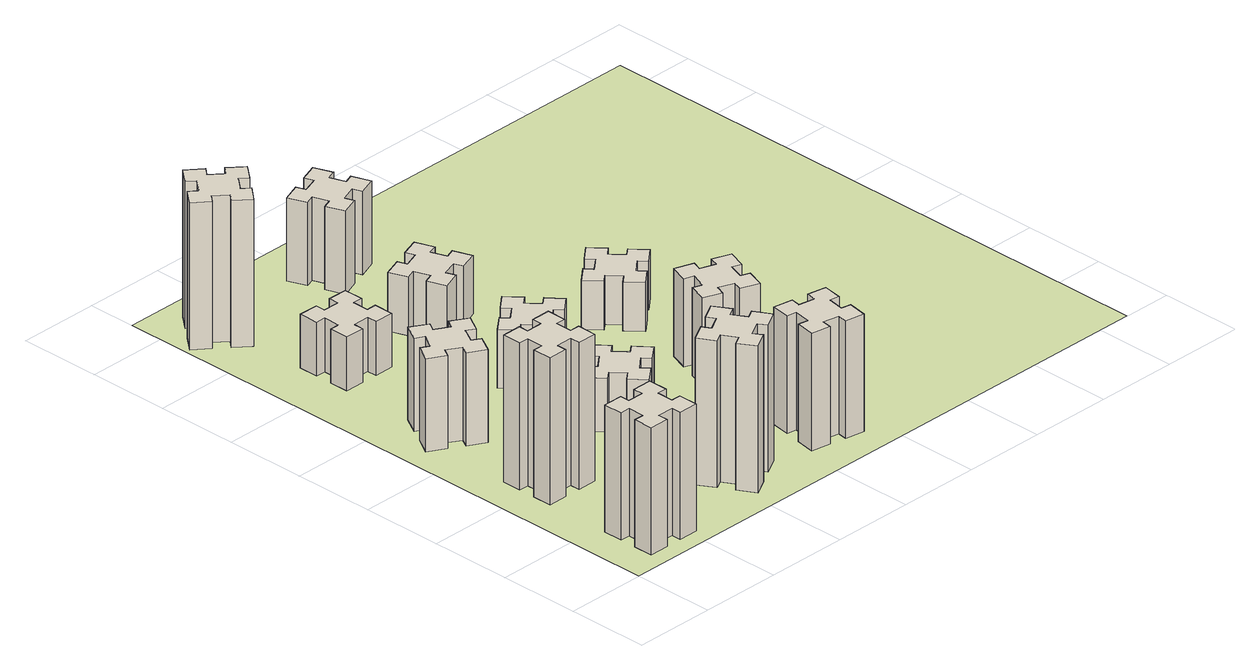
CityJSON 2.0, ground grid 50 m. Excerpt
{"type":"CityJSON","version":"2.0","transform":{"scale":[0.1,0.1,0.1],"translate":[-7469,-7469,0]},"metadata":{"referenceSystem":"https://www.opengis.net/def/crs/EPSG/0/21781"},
"CityObjects":{
"building1":{"type":"Building","attributes":{"class":"1000","function":"1000","usage":"1000","yearOfConstruction":2016,"roofType":"1000","measuredHeight":78,"storeysAboveGround":30,"storeysBelowGround":0},"geometry":[{"type":"Solid","lod":"1","boundaries":[[[[0,1,2,3,4,5,6,7,8,9,10,11,12,13,14,15,16,17,18,19]],[[17,16,20,21]],[[16,15,22,20]],[[15,14,23,22]],[[14,13,24,23]],[[13,12,25,24]],[[12,11,26,25]],[[11,10,27,26]],[[10,9,28,27]],[[9,8,29,28]],[[8,7,30,29]],[[7,6,31,30]],[[6,5,32,31]],[[5,4,33,32]],[[4,3,34,33]],[[3,2,35,34]],[[2,1,36,35]],[[1,0,37,36]],[[0,19,38,37]],[[19,18,39,38]],[[18,17,21,39]],[[24,25,26,27,28,29,30,31,32,33,34,35,36,37,38,39,21,20,22,23]]]]}]},
"building2":{"type":"Building","attributes":{"class":"1000","function":"1000","usage":"1000","yearOfConstruction":2016,"roofType":"1000","measuredHeight":90,"storeysAboveGround":30,"storeysBelowGround":0},"geometry":[{"type":"Solid","lod":"1","boundaries":[[[[40,41,42,43,44,45,46,47,48,49,50,51,52,53,54,55,56,57,58,59]],[[57,56,60,61]],[[56,55,62,60]],[[55,54,63,62]],[[54,53,64,63]],[[53,52,65,64]],[[52,51,66,65]],[[51,50,67,66]],[[50,49,68,67]],[[49,48,69,68]],[[48,47,70,69]],[[47,46,71,70]],[[46,45,72,71]],[[45,44,73,72]],[[44,43,74,73]],[[43,42,75,74]],[[42,41,76,75]],[[41,40,77,76]],[[40,59,78,77]],[[59,58,79,78]],[[58,57,61,79]],[[64,65,66,67,68,69,70,71,72,73,74,75,76,77,78,79,61,60,62,63]]]]}]},
"building3":{"type":"Building","attributes":{"class":"1000","function":"1000","usage":"1000","yearOfConstruction":2016,"roofType":"1000","measuredHeight":57,"storeysAboveGround":30,"storeysBelowGround":0},"geometry":[{"type":"Solid","lod":"1","boundaries":[[[[80,81,82,83,84,85,86,87,88,89,90,91,92,93,94,95,96,97,98,99]],[[97,96,100,101]],[[96,95,102,100]],[[95,94,103,102]],[[94,93,104,103]],[[93,92,105,104]],[[92,91,106,105]],[[91,90,107,106]],[[90,89,108,107]],[[89,88,109,108]],[[88,87,110,109]],[[87,86,111,110]],[[86,85,112,111]],[[85,84,113,112]],[[84,83,114,113]],[[83,82,115,114]],[[82,81,116,115]],[[81,80,117,116]],[[80,99,118,117]],[[99,98,119,118]],[[98,97,101,119]],[[104,105,106,107,108,109,110,111,112,113,114,115,116,117,118,119,101,100,102,103]]]]}]},
"building4":{"type":"Building","attributes":{"class":"1000","function":"1000","usage":"1000","yearOfConstruction":2016,"roofType":"1000","measuredHeight":90,"storeysAboveGround":30,"storeysBelowGround":0},"geometry":[{"type":"Solid","lod":"1","boundaries":[[[[120,121,122,123,124,125,126,127,128,129,130,131,132,133,134,135,136,137,138,139]],[[137,136,140,141]],[[136,135,142,140]],[[135,134,143,142]],[[134,133,144,143]],[[133,132,145,144]],[[132,131,146,145]],[[131,130,147,146]],[[130,129,148,147]],[[129,128,149,148]],[[128,127,150,149]],[[127,126,151,150]],[[126,125,152,151]],[[125,124,153,152]],[[124,123,154,153]],[[123,122,155,154]],[[122,121,156,155]],[[121,120,157,156]],[[120,139,158,157]],[[139,138,159,158]],[[138,137,141,159]],[[144,145,146,147,148,149,150,151,152,153,154,155,156,157,158,159,141,140,142,143]]]]}]},
"building5":{"type":"Building","attributes":{"class":"1000","function":"1000","usage":"1000","yearOfConstruction":2016,"roofType":"1000","measuredHeight":33,"storeysAboveGround":30,"storeysBelowGround":0},"geometry":[{"type":"Solid","lod":"1","boundaries":[[[[160,161,162,163,164,165,166,167,168,169,170,171,172,173,174,175,176,177,178,179]],[[177,176,180,181]],[[176,175,182,180]],[[175,174,183,182]],[[174,173,184,183]],[[173,172,185,184]],[[172,171,186,185]],[[171,170,187,186]],[[170,169,188,187]],[[169,168,189,188]],[[168,167,190,189]],[[167,166,191,190]],[[166,165,192,191]],[[165,164,193,192]],[[164,163,194,193]],[[163,162,195,194]],[[162,161,196,195]],[[161,160,197,196]],[[160,179,198,197]],[[179,178,199,198]],[[178,177,181,199]],[[184,185,186,187,188,189,190,191,192,193,194,195,196,197,198,199,181,180,182,183]]]]}]},
"building6":{"type":"Building","attributes":{"class":"1000","function":"1000","usage":"1000","yearOfConstruction":2016,"roofType":"1000","measuredHeight":90,"storeysAboveGround":30,"storeysBelowGround":0},"geometry":[{"type":"Solid","lod":"1","boundaries":[[[[200,201,202,203,204,205,206,207,208,209,210,211,212,213,214,215,216,217,218,219]],[[217,216,220,221]],[[216,215,222,220]],[[215,214,223,222]],[[214,213,224,223]],[[213,212,225,224]],[[212,211,226,225]],[[211,210,227,226]],[[210,209,228,227]],[[209,208,229,228]],[[208,207,230,229]],[[207,206,231,230]],[[206,205,232,231]],[[205,204,233,232]],[[204,203,234,233]],[[203,202,235,234]],[[202,201,236,235]],[[201,200,237,236]],[[200,219,238,237]],[[219,218,239,238]],[[218,217,221,239]],[[224,225,226,227,228,229,230,231,232,233,234,235,236,237,238,239,221,220,222,223]]]]}]},
"building7":{"type":"Building","attributes":{"class":"1000","function":"1000","usage":"1000","yearOfConstruction":2016,"roofType":"1000","measuredHeight":33,"storeysAboveGround":30,"storeysBelowGround":0},"geometry":[{"type":"Solid","lod":"1","boundaries":[[[[240,241,242,243,244,245,246,247,248,249,250,251,252,253,254,255,256,257,258,259]],[[257,256,260,261]],[[256,255,262,260]],[[255,254,263,262]],[[254,253,264,263]],[[253,252,265,264]],[[252,251,266,265]],[[251,250,267,266]],[[250,249,268,267]],[[249,248,269,268]],[[248,247,270,269]],[[247,246,271,270]],[[246,245,272,271]],[[245,244,273,272]],[[244,243,274,273]],[[243,242,275,274]],[[242,241,276,275]],[[241,240,277,276]],[[240,259,278,277]],[[259,258,279,278]],[[258,257,261,279]],[[264,265,266,267,268,269,270,271,272,273,274,275,276,277,278,279,261,260,262,263]]]]}]},
"building8":{"type":"Building","attributes":{"class":"1000","function":"1000","usage":"1000","yearOfConstruction":2016,"roofType":"1000","measuredHeight":36,"storeysAboveGround":30,"storeysBelowGround":0},"geometry":[{"type":"Solid","lod":"1","boundaries":[[[[280,281,282,283,284,285,286,287,288,289,290,291,292,293,294,295,296,297,298,299]],[[297,296,300,301]],[[296,295,302,300]],[[295,294,303,302]],[[294,293,304,303]],[[293,292,305,304]],[[292,291,306,305]],[[291,290,307,306]],[[290,289,308,307]],[[289,288,309,308]],[[288,287,310,309]],[[287,286,311,310]],[[286,285,312,311]],[[285,284,313,312]],[[284,283,314,313]],[[283,282,315,314]],[[282,281,316,315]],[[281,280,317,316]],[[280,299,318,317]],[[299,298,319,318]],[[298,297,301,319]],[[304,305,306,307,308,309,310,311,312,313,314,315,316,317,318,319,301,300,302,303]]]]}]},
"building9":{"type":"Building","attributes":{"class":"1000","function":"1000","usage":"1000","yearOfConstruction":2016,"roofType":"1000","measuredHeight":72,"storeysAboveGround":30,"storeysBelowGround":0},"geometry":[{"type":"Solid","lod":"1","boundaries":[[[[320,321,322,323,324,325,326,327,328,329,330,331,332,333,334,335,336,337,338,339]],[[337,336,340,341]],[[336,335,342,340]],[[335,334,343,342]],[[334,333,344,343]],[[333,332,345,344]],[[332,331,346,345]],[[331,330,347,346]],[[330,329,348,347]],[[329,328,349,348]],[[328,327,350,349]],[[327,326,351,350]],[[326,325,352,351]],[[325,324,353,352]],[[324,323,354,353]],[[323,322,355,354]],[[322,321,356,355]],[[321,320,357,356]],[[320,339,358,357]],[[339,338,359,358]],[[338,337,341,359]],[[344,345,346,347,348,349,350,351,352,353,354,355,356,357,358,359,341,340,342,343]]]]}]},
"building10":{"type":"Building","attributes":{"class":"1000","function":"1000","usage":"1000","yearOfConstruction":2016,"roofType":"1000","measuredHeight":36,"storeysAboveGround":30,"storeysBelowGround":0},"geometry":[{"type":"Solid","lod":"1","boundaries":[[[[360,361,362,363,364,365,366,367,368,369,370,371,372,373,374,375,376,377,378,379]],[[377,376,380,381]],[[376,375,382,380]],[[375,374,383,382]],[[374,373,384,383]],[[373,372,385,384]],[[372,371,386,385]],[[371,370,387,386]],[[370,369,388,387]],[[369,368,389,388]],[[368,367,390,389]],[[367,366,391,390]],[[366,365,392,391]],[[365,364,393,392]],[[364,363,394,393]],[[363,362,395,394]],[[362,361,396,395]],[[361,360,397,396]],[[360,379,398,397]],[[379,378,399,398]],[[378,377,381,399]],[[384,385,386,387,388,389,390,391,392,393,394,395,396,397,398,399,381,380,382,383]]]]}]},
"building11":{"type":"Building","attributes":{"class":"1000","function":"1000","usage":"1000","yearOfConstruction":2016,"roofType":"1000","measuredHeight":51,"storeysAboveGround":30,"storeysBelowGround":0},"geometry":[{"type":"Solid","lod":"1","boundaries":[[[[400,401,402,403,404,405,406,407,408,409,410,411,412,413,414,415,416,417,418,419]],[[417,416,420,421]],[[416,415,422,420]],[[415,414,423,422]],[[414,413,424,423]],[[413,412,425,424]],[[412,411,426,425]],[[411,410,427,426]],[[410,409,428,427]],[[409,408,429,428]],[[408,407,430,429]],[[407,406,431,430]],[[406,405,432,431]],[[405,404,433,432]],[[404,403,434,433]],[[403,402,435,434]],[[402,401,436,435]],[[401,400,437,436]],[[400,419,438,437]],[[419,418,439,438]],[[418,417,421,439]],[[424,425,426,427,428,429,430,431,432,433,434,435,436,437,438,439,421,420,422,423]]]]}]},
"building12":{"type":"Building","attributes":{"class":"1000","function":"1000","usage":"1000","yearOfConstruction":2016,"roofType":"1000","measuredHeight":54,"storeysAboveGround":30,"storeysBelowGround":0},"geometry":[{"type":"Solid","lod":"1","boundaries":[[[[440,441,442,443,444,445,446,447,448,449,450,451,452,453,454,455,456,457,458,459]],[[457,456,460,461]],[[456,455,462,460]],[[455,454,463,462]],[[454,453,464,463]],[[453,452,465,464]],[[452,451,466,465]],[[451,450,467,466]],[[450,449,468,467]],[[449,448,469,468]],[[448,447,470,469]],[[447,446,471,470]],[[446,445,472,471]],[[445,444,473,472]],[[444,443,474,473]],[[443,442,475,474]],[[442,441,476,475]],[[441,440,477,476]],[[440,459,478,477]],[[459,458,479,478]],[[458,457,461,479]],[[464,465,466,467,468,469,470,471,472,473,474,475,476,477,478,479,461,460,462,463]]]]}]},
"building13":{"type":"Building","attributes":{"class":"1000","function":"1000","usage":"1000","yearOfConstruction":2016,"roofType":"1000","measuredHeight":30,"storeysAboveGround":30,"storeysBelowGround":0},"geometry":[{"type":"Solid","lod":"1","boundaries":[[[[480,481,482,483,484,485,486,487,488,489,490,491,492,493,494,495,496,497,498,499]],[[497,496,500,501]],[[496,495,502,500]],[[495,494,503,502]],[[494,493,504,503]],[[493,492,505,504]],[[492,491,506,505]],[[491,490,507,506]],[[490,489,508,507]],[[489,488,509,508]],[[488,487,510,509]],[[487,486,511,510]],[[486,485,512,511]],[[485,484,513,512]],[[484,483,514,513]],[[483,482,515,514]],[[482,481,516,515]],[[481,480,517,516]],[[480,499,518,517]],[[499,498,519,518]],[[498,497,501,519]],[[504,505,506,507,508,509,510,511,512,513,514,515,516,517,518,519,501,500,502,503]]]]}]},
"landuse1":{"type":"LandUse","attributes":{"name":"plot1","function":"1010"},"geometry":[{"type":"MultiSurface","lod":"1","boundaries":[[[520,521,522,523]]]}]}
},
"vertices":[
[265,325,0],[265,225,0],[205,225,0],[205,105,0],[325,105,0],[325,165,0],[425,165,0],[425,105,0],[545,105,0],[545,225,0],[485,225,0],[485,325,0],[545,325,0],[545,445,0],[425,445,0],[425,385,0],[325,385,0],[325,445,0],[205,445,0],[205,325,0],[325,385,780],[325,445,780],[425,385,780],[425,445,780],[545,445,780],[545,325,780],[485,325,780],[485,225,780],[545,225,780],[545,105,780],[425,105,780],[425,165,780],[325,165,780],[325,105,780],[205,105,780],[205,225,780],[265,225,780],[265,325,780],[205,325,780],[205,445,780],
[265,1065,0],[265,965,0],[205,965,0],[205,845,0],[325,845,0],[325,905,0],[425,905,0],[425,845,0],[545,845,0],[545,965,0],[485,965,0],[485,1065,0],[545,1065,0],[545,1185,0],[425,1185,0],[425,1125,0],[325,1125,0],[325,1185,0],[205,1185,0],[205,1065,0],[325,1125,900],[325,1185,900],[425,1125,900],[425,1185,900],[545,1185,900],[545,1065,900],[485,1065,900],[485,965,900],[545,965,900],[545,845,900],[425,845,900],[425,905,900],[325,905,900],[325,845,900],[205,845,900],[205,965,900],[265,965,900],[265,1065,900],[205,1065,900],[205,1185,900],
[474,1826,0],[387,1876,0],[417,1928,0],[313,1988,0],[253,1884,0],[305,1854,0],[255,1767,0],[203,1797,0],[143,1693,0],[247,1633,0],[277,1685,0],[364,1635,0],[334,1583,0],[438,1523,0],[498,1627,0],[446,1657,0],[496,1744,0],[548,1714,0],[608,1818,0],[504,1878,0],[496,1744,570],[548,1714,570],[446,1657,570],[498,1627,570],[438,1523,570],[334,1583,570],[364,1635,570],[277,1685,570],[247,1633,570],[143,1693,570],[203,1797,570],[255,1767,570],[305,1854,570],[253,1884,570],[313,1988,570],[417,1928,570],[387,1876,570],[474,1826,570],[504,1878,570],[608,1818,570],
[1127,255,0],[1214,305,0],[1244,253,0],[1348,313,0],[1288,417,0],[1236,387,0],[1186,474,0],[1238,504,0],[1178,608,0],[1074,548,0],[1104,496,0],[1017,446,0],[987,498,0],[883,438,0],[943,334,0],[995,364,0],[1045,277,0],[993,247,0],[1053,143,0],[1157,203,0],[1045,277,900],[993,247,900],[995,364,900],[943,334,900],[883,438,900],[987,498,900],[1017,446,900],[1104,496,900],[1074,548,900],[1178,608,900],[1238,504,900],[1186,474,900],[1236,387,900],[1288,417,900],[1348,313,900],[1244,253,900],[1214,305,900],[1127,255,900],[1157,203,900],[1053,143,900],
[425,2485,0],[525,2485,0],[525,2425,0],[645,2425,0],[645,2545,0],[585,2545,0],[585,2645,0],[645,2645,0],[645,2765,0],[525,2765,0],[525,2705,0],[425,2705,0],[425,2765,0],[305,2765,0],[305,2645,0],[365,2645,0],[365,2545,0],[305,2545,0],[305,2425,0],[425,2425,0],[365,2545,330],[305,2545,330],[365,2645,330],[305,2645,330],[305,2765,330],[425,2765,330],[425,2705,330],[525,2705,330],[525,2765,330],[645,2765,330],[645,2645,330],[585,2645,330],[585,2545,330],[645,2545,330],[645,2425,330],[525,2425,330],[525,2485,330],[425,2485,330],[425,2425,330],[305,2425,330],
[384,3387,0],[308,3452,0],[346,3498,0],[254,3575,0],[177,3483,0],[223,3444,0],[159,3368,0],[113,3406,0],[36,3314,0],[128,3237,0],[166,3283,0],[243,3219,0],[204,3173,0],[296,3096,0],[373,3188,0],[327,3226,0],[392,3303,0],[438,3264,0],[515,3356,0],[423,3433,0],[392,3303,900],[438,3264,900],[327,3226,900],[373,3188,900],[296,3096,900],[204,3173,900],[243,3219,900],[166,3283,900],[128,3237,900],[36,3314,900],[113,3406,900],[159,3368,900],[223,3444,900],[177,3483,900],[254,3575,900],[346,3498,900],[308,3452,900],[384,3387,900],[423,3433,900],[515,3356,900],
[1083,1332,0],[1006,1267,0],[968,1313,0],[876,1236,0],[953,1144,0],[999,1183,0],[1063,1106,0],[1017,1068,0],[1094,976,0],[1186,1053,0],[1148,1099,0],[1224,1163,0],[1263,1117,0],[1355,1194,0],[1278,1286,0],[1232,1248,0],[1167,1324,0],[1213,1363,0],[1136,1455,0],[1044,1378,0],[1167,1324,330],[1213,1363,330],[1232,1248,330],[1278,1286,330],[1355,1194,330],[1263,1117,330],[1224,1163,330],[1148,1099,330],[1186,1053,330],[1094,976,330],[1017,1068,330],[1063,1106,330],[999,1183,330],[953,1144,330],[876,1236,330],[968,1313,330],[1006,1267,330],[1083,1332,330],[1044,1378,330],[1136,1455,330],
[1083,1972,0],[1006,1907,0],[968,1953,0],[876,1876,0],[953,1784,0],[999,1823,0],[1063,1746,0],[1017,1708,0],[1094,1616,0],[1186,1693,0],[1148,1739,0],[1224,1803,0],[1263,1757,0],[1355,1834,0],[1278,1926,0],[1232,1888,0],[1167,1964,0],[1213,2003,0],[1136,2095,0],[1044,2018,0],[1167,1964,360],[1213,2003,360],[1232,1888,360],[1278,1926,360],[1355,1834,360],[1263,1757,360],[1224,1803,360],[1148,1739,360],[1186,1693,360],[1094,1616,360],[1017,1708,360],[1063,1746,360],[999,1823,360],[953,1784,360],[876,1876,360],[968,1953,360],[1006,1907,360],[1083,1972,360],[1044,2018,360],[1136,2095,360],
[1855,307,0],[1872,405,0],[1931,395,0],[1952,513,0],[1834,534,0],[1824,475,0],[1725,492,0],[1736,551,0],[1617,572,0],[1597,454,0],[1656,444,0],[1638,345,0],[1579,356,0],[1558,237,0],[1677,217,0],[1687,276,0],[1785,258,0],[1775,199,0],[1893,178,0],[1914,297,0],[1785,258,720],[1775,199,720],[1687,276,720],[1677,217,720],[1558,237,720],[1579,356,720],[1638,345,720],[1656,444,720],[1597,454,720],[1617,572,720],[1736,551,720],[1725,492,720],[1824,475,720],[1834,534,720],[1952,513,720],[1931,395,720],[1872,405,720],[1855,307,720],[1914,297,720],[1893,178,720],
[1106,2475,0],[1200,2509,0],[1220,2453,0],[1333,2494,0],[1292,2607,0],[1236,2586,0],[1202,2680,0],[1258,2700,0],[1217,2813,0],[1104,2772,0],[1125,2716,0],[1031,2682,0],[1010,2738,0],[897,2697,0],[939,2584,0],[995,2605,0],[1029,2511,0],[973,2490,0],[1014,2377,0],[1127,2419,0],[1029,2511,360],[973,2490,360],[995,2605,360],[939,2584,360],[897,2697,360],[1010,2738,360],[1031,2682,360],[1125,2716,360],[1104,2772,360],[1217,2813,360],[1258,2700,360],[1202,2680,360],[1236,2586,360],[1292,2607,360],[1333,2494,360],[1220,2453,360],[1200,2509,360],[1106,2475,360],[1127,2419,360],[1014,2377,360],
[1125,3456,0],[1031,3422,0],[1010,3478,0],[897,3437,0],[939,3324,0],[995,3345,0],[1029,3251,0],[973,3230,0],[1014,3117,0],[1127,3159,0],[1106,3215,0],[1200,3249,0],[1220,3193,0],[1333,3234,0],[1292,3347,0],[1236,3326,0],[1202,3420,0],[1258,3440,0],[1217,3553,0],[1104,3512,0],[1202,3420,510],[1258,3440,510],[1236,3326,510],[1292,3347,510],[1333,3234,510],[1220,3193,510],[1200,3249,510],[1106,3215,510],[1127,3159,510],[1014,3117,510],[973,3230,510],[1029,3251,510],[995,3345,510],[939,3324,510],[897,3437,510],[1010,3478,510],[1031,3422,510],[1125,3456,510],[1104,3512,510],[1217,3553,510],
[1769,1300,0],[1735,1206,0],[1679,1227,0],[1637,1114,0],[1750,1073,0],[1771,1129,0],[1865,1095,0],[1844,1039,0],[1957,997,0],[1998,1110,0],[1942,1131,0],[1976,1225,0],[2032,1204,0],[2073,1317,0],[1960,1358,0],[1940,1302,0],[1846,1336,0],[1867,1392,0],[1754,1433,0],[1713,1320,0],[1846,1336,540],[1867,1392,540],[1940,1302,540],[1960,1358,540],[2073,1317,540],[2032,1204,540],[1976,1225,540],[1942,1131,540],[1998,1110,540],[1957,997,540],[1844,1039,540],[1865,1095,540],[1771,1129,540],[1750,1073,540],[1637,1114,540],[1679,1227,540],[1735,1206,540],[1769,1300,540],[1713,1320,540],[1754,1433,540],
[1972,1988,0],[1907,2064,0],[1953,2103,0],[1876,2195,0],[1784,2118,0],[1823,2072,0],[1746,2007,0],[1708,2053,0],[1616,1976,0],[1693,1884,0],[1739,1923,0],[1803,1846,0],[1757,1808,0],[1834,1716,0],[1926,1793,0],[1888,1839,0],[1964,1903,0],[2003,1857,0],[2095,1934,0],[2018,2026,0],[1964,1903,300],[2003,1857,300],[1888,1839,300],[1926,1793,300],[1834,1716,300],[1757,1808,300],[1803,1846,300],[1739,1923,300],[1693,1884,300],[1616,1976,300],[1708,2053,300],[1746,2007,300],[1823,2072,300],[1784,2118,300],[1876,2195,300],[1953,2103,300],[1907,2064,300],[1972,1988,300],[2018,2026,300],[2095,1934,300],
[5,3705,0],[3705,3705,0],[3705,5,0],[5,5,0]
]}
